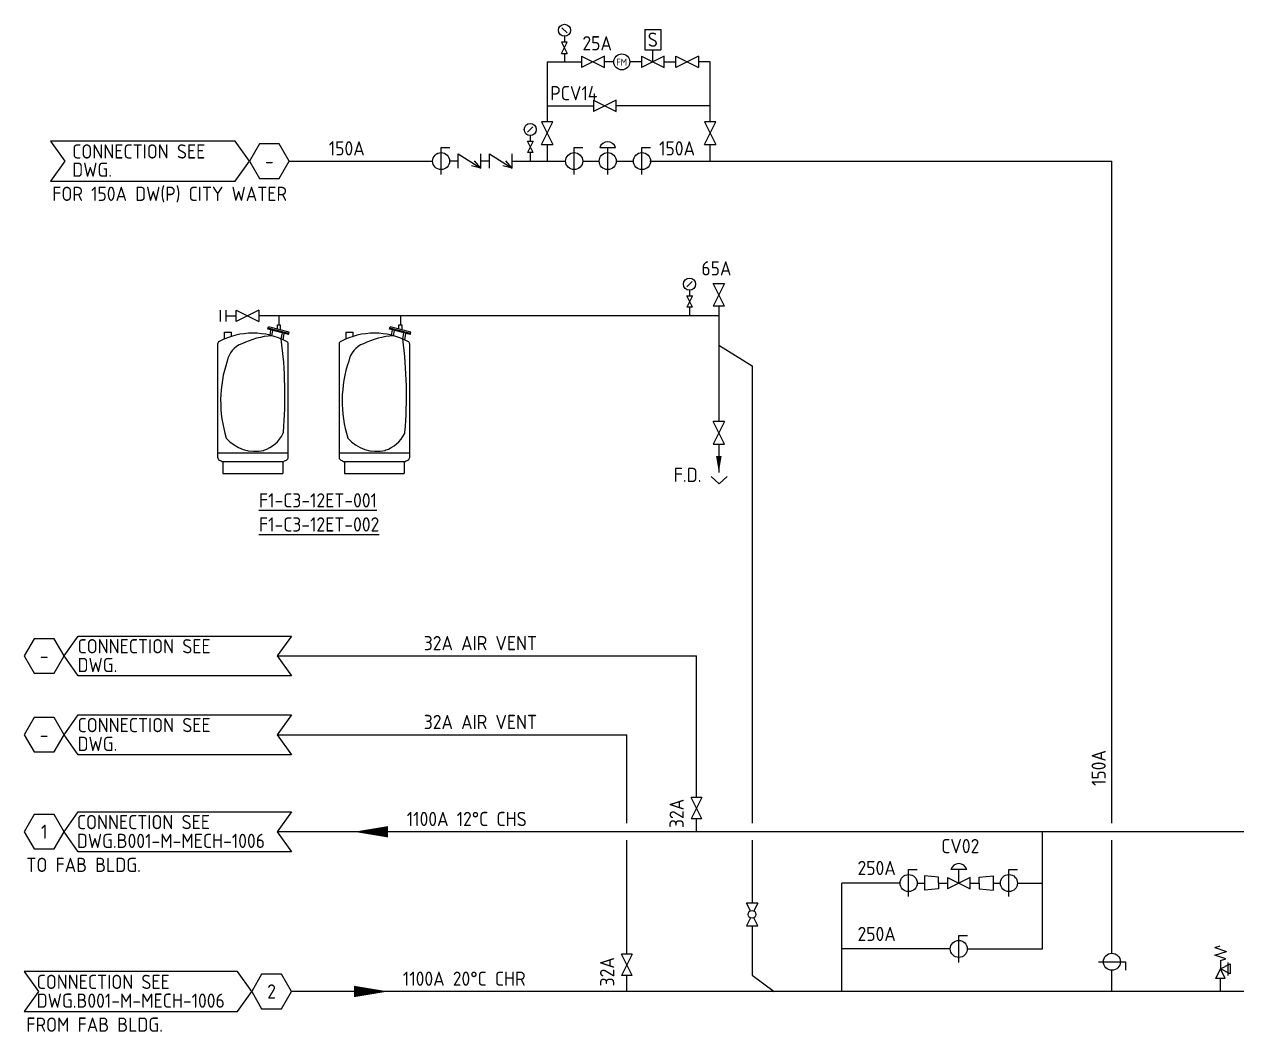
# Model space of a CAD drawing. Header units: millimetres. Extents: x 94 to 1762, y -982 to 1408.
# Drawn here: x 94.4 to 307.6, y 88.2 to 265.4 of the extents above; entities that cross this region are included whole.
import ezdxf
from ezdxf.enums import TextEntityAlignment as Align

# ---------------------------------------------------------------- set-up
doc = ezdxf.new("R2010")
doc.units = ezdxf.units.MM
doc.header["$LTSCALE"] = 10
for name, color, linetype in [('DETL-TXT', 4, 'Continuous'), ('M-CWTR-9PIPE-R', 110, 'Continuous'), ('M-CWTR-9PIPE-S', 200, 'Continuous'), ('M-CWTR-PIPE-R', 110, 'Continuous'), ('M-CWTR-TEXT', 3, 'Continuous'), ('M-CWTR-TEXT-eq', 4, 'Continuous'), ('M-CWTR-VAVE', 2, 'Continuous'), ('M-HVAC-EQPM', 22, 'Continuous')]:
    doc.layers.add(name, color=color, linetype=linetype)
doc.styles.add('AA-TXT', font='isocp.shx', dxfattribs={"width": 0.8, "bigfont": 'chineset.shx'})

msp = doc.modelspace()

# ---------------------------------------------------------------- linework, layer by layer
at = {"layer": 'DETL-TXT'}
for points in [[(134, 241.3), (131.5, 244.8), (99, 244.8), (101.5, 241.3), (99, 237.8), (131.5, 237.8), (134, 241.3)], [(101.39, 154.28), (103.89, 157.78), (141.39, 157.78), (138.89, 154.28), (141.39, 150.78), (103.89, 150.78), (101.39, 154.28)], [(101.39, 140.41), (103.89, 143.91), (141.39, 143.91), (138.89, 140.41), (141.39, 136.91), (103.89, 136.91), (101.39, 140.41)], [(101.39, 123.35), (103.89, 126.85), (141.39, 126.85), (138.89, 123.35), (141.39, 119.85), (103.89, 119.85), (101.39, 123.35)], [(134.39, 95.26), (131.89, 98.76), (94.39, 98.76), (96.89, 95.26), (94.39, 91.76), (131.89, 91.76), (134.39, 95.26)]]:
    msp.add_lwpolyline(points, dxfattribs=at)
for points in [[(134, 241.3), (135.75, 238.27), (139.25, 238.27), (141, 241.3), (139.25, 244.34), (135.75, 244.34)], [(94.39, 154.28), (96.14, 151.25), (99.64, 151.25), (101.39, 154.28), (99.64, 157.31), (96.14, 157.31)], [(94.39, 140.41), (96.14, 137.38), (99.64, 137.38), (101.39, 140.41), (99.64, 143.44), (96.14, 143.44)], [(94.39, 123.35), (96.14, 120.32), (99.64, 120.32), (101.39, 123.35), (99.64, 126.38), (96.14, 126.38)], [(134.39, 95.26), (136.14, 92.23), (139.64, 92.23), (141.39, 95.26), (139.64, 98.29), (136.14, 98.29)]]:
    msp.add_lwpolyline(points, close=True, dxfattribs=at)
at = {"layer": 'M-CWTR-9PIPE-R'}
for p, q in [((216.55, 208.92), (222.39, 205.31)), ((222.39, 205.31), (222.39, 124.85)), ((222.39, 121.85), (222.39, 110.82)), ((222.39, 106.82), (222.39, 98.13)), ((222.39, 98.13), (226.3, 95.26)), ((344.24, 95.26), (141.39, 95.26))]:
    msp.add_line(p, q, dxfattribs=at)
at = {"layer": 'M-CWTR-9PIPE-S'}
msp.add_line((330.37, 123.35), (138.89, 123.35), dxfattribs=at)
at = {"layer": 'M-CWTR-PIPE-R'}
for p, q in [((186.38, 258.74), (192.41, 258.74)), ((186.38, 258.74), (186.38, 248.23)), ((198.07, 258.74), (196.41, 258.74)), ((202.93, 258.74), (200.88, 258.74)), ((206.93, 258.74), (208.97, 258.74)), ((215.02, 258.74), (212.97, 258.74)), ((215.02, 248.23), (215.02, 258.74)), ((186.38, 251.01), (194.5, 251.01)), ((215.02, 251.01), (198.5, 251.01)), ((186.38, 244.23), (186.38, 241.3)), ((215.02, 241.3), (215.02, 244.23)), ((141, 241.3), (166.2, 241.3)), ((170.7, 241.3), (169.2, 241.3)), ((176.2, 241.3), (174.7, 241.3)), ((180.2, 241.3), (189.48, 241.3)), ((180.2, 241.3), (189.6, 241.3)), ((192.6, 241.3), (195.5, 241.3)), ((198.5, 241.3), (201.53, 241.3)), ((204.41, 241.3), (285.68, 241.3)), ((285.68, 124.85), (285.68, 241.3)), ((216.55, 215.77), (216.55, 195.5)), ((129.93, 214.09), (131.65, 214.09)), ((216.55, 214.09), (135.66, 214.09)), ((139.17, 214.09), (139.17, 212.48)), ((160.54, 214.09), (160.54, 212.48)), ((216.55, 191.5), (216.55, 186.51)), ((215.18, 185.86), (216.6, 184.57)), ((218.03, 185.86), (216.6, 184.57)), ((138.89, 154.28), (212.6, 154.28)), ((212.6, 129.39), (212.6, 154.28)), ((138.89, 140.41), (200.38, 140.41)), ((200.38, 124.85), (200.38, 140.41)), ((212.6, 123.35), (212.6, 125.64)), ((200.38, 101.85), (200.38, 121.85)), ((273.49, 102.74), (273.49, 123.35)), ((285.68, 101.99), (285.68, 121.85)), ((255.19, 115.34), (252.69, 115.59)), ((252.69, 115.59), (252.69, 113.08)), ((255.19, 114.33), (255.19, 115.34)), ((262.31, 115.34), (264.82, 115.59)), ((262.31, 114.33), (262.31, 115.34)), ((264.82, 115.59), (264.82, 113.08)), ((248.43, 114.33), (238.15, 114.33)), ((238.15, 95.26), (238.15, 114.33)), ((251.43, 114.33), (252.69, 114.33)), ((255.19, 113.33), (252.69, 113.08)), ((255.19, 114.33), (256.75, 114.33)), ((255.19, 114.33), (255.19, 113.33)), ((260.75, 114.33), (262.31, 114.33)), ((262.31, 114.33), (262.31, 113.33)), ((262.31, 113.33), (264.82, 113.08)), ((264.82, 114.33), (266.07, 114.33)), ((269.07, 114.33), (273.49, 114.33)), ((222.09, 109.43), (221.39, 110.82)), ((223.39, 110.82), (221.39, 110.82)), ((223.39, 110.82), (222.7, 109.43)), ((222.09, 108.21), (221.39, 106.82)), ((221.39, 106.82), (223.39, 106.82)), ((223.39, 106.82), (222.7, 108.21)), ((257.25, 102.74), (238.15, 102.74)), ((260.25, 102.74), (273.49, 102.74)), ((200.38, 95.26), (200.38, 98.1)), ((285.68, 95.26), (285.68, 98.99))]:
    msp.add_line(p, q, dxfattribs=at)
for points in [[(216.55, 186.51, 0, 0.972, 0), (216.55, 189.42, 0, 0, 0)], [(152.39, 123.35, 0, 2, 0), (158.39, 123.35, 0, 0, 0)], [(158.39, 95.26, 0, 2, 0), (152.39, 95.26, 0, 0, 0)]]:
    msp.add_lwpolyline(points, format="xyseb", dxfattribs=at)
msp.add_circle((222.39, 108.82), 0.681, dxfattribs=at)
at = {"layer": 'M-CWTR-VAVE'}
for p, q in [((189.86, 263.85), (188.94, 264.77)), ((203.54, 264.43), (206.32, 264.43)), ((203.54, 264.43), (203.54, 260.9)), ((206.32, 264.43), (206.32, 260.9)), ((189.4, 263.25), (189.4, 262.25)), ((188.9, 262.25), (189.9, 260.25)), ((188.9, 260.25), (189.9, 262.25)), ((189.9, 262.25), (188.9, 262.25)), ((188.9, 260.25), (189.9, 260.25)), ((189.4, 260.25), (189.4, 258.74)), ((203.54, 260.9), (206.32, 260.9)), ((204.93, 258.74), (204.93, 260.9)), ((192.41, 259.74), (196.41, 257.74)), ((196.41, 259.74), (192.41, 257.74)), ((192.41, 259.74), (192.41, 257.74)), ((196.41, 257.74), (196.41, 259.74)), ((202.93, 259.74), (202.93, 257.74)), ((206.93, 259.74), (202.93, 257.74)), ((202.93, 259.74), (206.93, 257.74)), ((206.93, 257.74), (206.93, 259.74)), ((208.97, 257.74), (208.97, 259.74)), ((208.97, 259.74), (212.97, 257.74)), ((212.97, 259.74), (208.97, 257.74)), ((212.97, 259.74), (212.97, 257.74)), ((194.5, 252.01), (194.5, 250.01)), ((198.5, 252.01), (194.5, 250.01)), ((194.5, 252.01), (198.5, 250.01)), ((198.5, 250.01), (198.5, 252.01)), ((187.38, 248.23), (185.38, 248.23)), ((185.38, 248.23), (187.38, 244.23)), ((185.38, 244.23), (187.38, 248.23)), ((216.02, 248.23), (214.02, 248.23)), ((214.02, 248.23), (216.02, 244.23)), ((214.02, 244.23), (216.02, 248.23)), ((182.92, 246.41), (183.84, 247.33)), ((183.38, 245.81), (183.38, 244.81)), ((167.7, 238.93), (167.7, 243.68)), ((167.7, 243.68), (169.21, 243.68)), ((182.88, 244.81), (183.88, 244.81)), ((183.88, 242.81), (182.88, 244.81)), ((183.88, 244.81), (182.88, 242.81)), ((185.38, 244.23), (187.38, 244.23)), ((191.1, 238.93), (191.1, 243.68)), ((191.1, 243.68), (192.6, 243.68)), ((195.61, 243.68), (198.39, 243.68)), ((197, 238.93), (197, 243.68)), ((203.03, 238.93), (203.03, 243.68)), ((203.03, 243.68), (204.53, 243.68)), ((214.02, 244.23), (216.02, 244.23)), ((170.7, 240.05), (170.7, 242.56)), ((170.7, 242.56), (174.7, 240.05)), ((174.7, 240.05), (173.59, 241.34)), ((174.7, 240.05), (174.7, 242.56)), ((176.2, 242.56), (180.2, 240.05)), ((176.2, 240.05), (176.2, 242.56)), ((180.2, 240.05), (179.09, 241.34)), ((180.2, 240.05), (180.2, 242.56)), ((183.88, 242.81), (182.88, 242.81)), ((183.38, 242.81), (183.38, 241.3)), ((174.7, 240.05), (173.06, 240.49)), ((180.2, 240.05), (178.56, 240.49)), ((210.93, 219.2), (211.85, 220.12)), ((217.55, 219.77), (215.55, 215.77)), ((217.55, 215.77), (215.55, 219.77)), ((215.55, 219.77), (217.55, 219.77)), ((210.89, 217.6), (211.89, 217.6)), ((211.89, 215.6), (210.89, 217.6)), ((211.89, 217.6), (210.89, 215.6)), ((211.39, 218.6), (211.39, 217.6)), ((211.89, 215.6), (210.89, 215.6)), ((211.39, 215.6), (211.39, 214.09)), ((217.55, 215.77), (215.55, 215.77)), ((128.93, 213.09), (128.93, 215.09)), ((129.93, 213.09), (129.93, 215.09)), ((131.65, 215.09), (135.66, 213.09)), ((135.66, 215.09), (131.65, 213.09)), ((131.65, 213.09), (131.65, 215.09)), ((135.66, 215.09), (135.66, 213.09)), ((217.55, 195.5), (215.55, 195.5)), ((217.55, 195.5), (215.55, 191.5)), ((217.55, 191.5), (215.55, 195.5)), ((215.55, 191.5), (217.55, 191.5)), ((213.53, 129.39), (211.66, 129.39)), ((213.53, 129.39), (211.66, 125.64)), ((213.53, 125.64), (211.66, 129.39)), ((213.53, 125.64), (211.66, 125.64)), ((249.93, 116.7), (251.43, 116.7)), ((249.93, 111.96), (249.93, 116.7)), ((256.75, 115.33), (256.75, 113.33)), ((260.75, 115.33), (256.75, 113.33)), ((256.75, 115.33), (260.75, 113.33)), ((260.14, 116.7), (257.36, 116.7)), ((258.75, 114.33), (258.75, 116.7)), ((260.75, 113.33), (260.75, 115.33)), ((267.57, 116.7), (269.08, 116.7)), ((267.57, 111.96), (267.57, 116.7)), ((258.75, 105.11), (260.26, 105.11)), ((258.75, 100.37), (258.75, 105.11)), ((303.79, 102.97), (304.74, 103.26)), ((303.79, 102.97), (305.85, 102.32)), ((201.31, 101.85), (199.44, 101.85)), ((201.31, 101.85), (199.44, 98.1)), ((201.31, 98.1), (199.44, 101.85)), ((283.31, 100.49), (288.05, 100.49)), ((288.05, 100.49), (288.05, 98.99)), ((303.79, 101.66), (305.85, 102.32)), ((305.72, 100.99), (303.79, 101.66)), ((304.76, 100.71), (305.72, 100.99)), ((304.76, 100.71), (304.76, 99.25)), ((306.05, 100.33), (306.05, 98.1)), ((201.31, 98.1), (199.44, 98.1)), ((304.76, 99.25), (303.9, 97.53)), ((304.76, 99.25), (306.48, 100.11)), ((305.62, 97.53), (304.76, 99.25)), ((306.48, 98.39), (304.76, 99.25)), ((306.48, 100.11), (306.48, 98.39)), ((305.62, 97.53), (303.9, 97.53)), ((304.76, 95.26), (304.76, 97.53))]:
    msp.add_line(p, q, dxfattribs=at)
for centre, radius in [((189.4, 264.31), 1.06), ((199.48, 258.75), 1.4), ((183.38, 246.87), 1.06), ((167.7, 241.3), 1.5), ((191.1, 241.3), 1.5), ((197, 241.3), 1.5), ((203.03, 241.3), 1.5), ((211.39, 219.66), 1.06), ((249.93, 114.33), 1.5), ((267.57, 114.33), 1.5), ((258.75, 102.74), 1.5), ((285.68, 100.49), 1.5)]:
    msp.add_circle(centre, radius, dxfattribs=at)
for centre in [(197, 243.26), (258.75, 116.29)]:
    msp.add_arc(centre, 1.45, 16.4573, 163.5427, dxfattribs=at)
at = {"layer": 'M-HVAC-EQPM'}
for p, q in [((129.61, 211.22), (130.84, 211.22)), ((129.61, 210.03), (129.61, 211.22)), ((130.84, 210.48), (130.84, 211.22)), ((137.25, 211.77), (137.35, 212.15)), ((140.88, 210.83), (137.25, 211.77)), ((137.3, 211.96), (140.93, 211.02)), ((140.98, 211.21), (137.35, 212.15)), ((137.61, 210.69), (137.77, 211.63)), ((137.96, 210.6), (138.13, 211.54)), ((138.92, 212.48), (139.42, 212.48)), ((138.92, 211.81), (138.92, 212.48)), ((139.42, 212.48), (139.41, 211.68)), ((139.59, 210.03), (139.78, 211.11)), ((140.88, 210.83), (140.98, 211.21)), ((150.98, 211.22), (152.21, 211.22)), ((150.98, 210.03), (150.98, 211.22)), ((152.21, 210.48), (152.21, 211.22)), ((158.62, 211.77), (158.72, 212.15)), ((162.26, 210.83), (158.62, 211.77)), ((158.67, 211.96), (162.31, 211.02)), ((162.36, 211.21), (158.72, 212.15)), ((158.98, 210.69), (159.15, 211.63)), ((159.33, 210.6), (159.5, 211.54)), ((160.29, 212.48), (160.79, 212.48)), ((160.29, 211.81), (160.29, 212.48)), ((160.79, 212.48), (160.78, 211.68)), ((160.96, 210.03), (161.15, 211.11)), ((162.26, 210.83), (162.36, 211.21)), ((128.4, 209.11), (128.4, 189.22)), ((139.94, 209.88), (140.13, 210.96)), ((140.8, 189.22), (140.8, 209.11)), ((149.77, 209.11), (149.77, 189.22)), ((161.31, 209.88), (161.5, 210.96)), ((162.18, 189.22), (162.18, 209.11)), ((140.8, 189.94), (128.4, 189.94)), ((162.18, 189.94), (149.77, 189.94)), ((129.34, 188.41), (129.34, 186.38)), ((139.86, 188.41), (129.34, 188.41)), ((139.86, 188.41), (139.86, 186.38)), ((150.71, 188.41), (150.71, 186.38)), ((161.23, 188.41), (150.71, 188.41)), ((161.23, 188.41), (161.23, 186.38)), ((129.34, 186.38), (139.86, 186.38)), ((150.71, 186.38), (161.23, 186.38))]:
    msp.add_line(p, q, dxfattribs=at)
for centre, radius, start, end in [((128.96, 209.11), 0.555, 117.4771, 180), ((134.6, 198.25), 12.79, 62.5229, 117.4771), ((134.1, 205.35), 4.09, 110.5639, 169.0542), ((139.1, 195.71), 14.93, 94.3722, 115.5587), ((64.55, 200.09), 75.69, 355.0928, 7.5485), ((140.25, 209.11), 0.555, 0, 62.5229), ((150.33, 209.11), 0.555, 117.4771, 180), ((155.97, 198.25), 12.79, 62.5229, 117.4771), ((155.47, 205.35), 4.09, 110.5639, 169.0542), ((160.47, 195.71), 14.93, 94.3722, 115.5587), ((85.93, 200.09), 75.69, 355.0928, 7.5485), ((161.62, 209.11), 0.555, 0, 62.5229), ((151.02, 199.09), 22.09, 161.4324, 197.0923), ((172.39, 199.09), 22.09, 161.4324, 197.0923), ((135.03, 197.06), 6.8, 221.0844, 282.7036), ((134.68, 195.98), 5.84, 288.3773, 333.2584), ((139.24, 193.68), 0.729, 333.2584, 355.0928), ((156.4, 197.06), 6.8, 221.0844, 282.7036), ((156.05, 195.98), 5.84, 288.3773, 333.2584), ((160.62, 193.68), 0.729, 333.2584, 355.0928), ((128.96, 189.22), 0.555, 180, 242.5229), ((134.6, 200.07), 12.79, 242.5229, 245.7207), ((134.6, 200.07), 12.79, 294.2793, 297.4771), ((140.25, 189.22), 0.555, 297.4771, 0), ((150.33, 189.22), 0.555, 180, 242.5229), ((155.97, 200.07), 12.79, 242.5229, 245.7207), ((155.97, 200.07), 12.79, 294.2793, 297.4771), ((161.62, 189.22), 0.555, 297.4771, 0)]:
    msp.add_arc(centre, radius, start, end, dxfattribs=at)

# ---------------------------------------------------------------- texts
at = {"layer": 'DETL-TXT', "style": 'AA-TXT'}
for s, p in [('CONNECTION SEE', (102.82, 241.75)), ('DWG. ', (102.82, 238.54)), ('FOR 150A DW(P) CITY WATER', (99.32, 234.3)), ('CONNECTION SEE', (103.76, 154.73)), ('DWG. ', (103.76, 151.43)), ('CONNECTION SEE', (103.76, 140.86)), ('DWG. ', (103.76, 137.56)), ('CONNECTION SEE', (103.64, 123.8)), ('DWG.B001-M-MECH-1006', (103.64, 120.5)), ('TO FAB BLDG.', (94.76, 116.28)), ('CONNECTION SEE', (96.57, 95.7)), ('DWG.B001-M-MECH-1006', (96.57, 92.4)), ('FROM FAB BLDG.', (94.76, 88.18))]:
    msp.add_text(s, height=2.5, dxfattribs=at).set_placement(p)
for s, p in [('-', (137.5, 241.3)), ('-', (97.89, 154.28)), ('-', (97.89, 140.41)), ('1', (97.89, 123.35)), ('2', (137.89, 95.26))]:
    msp.add_text(s, height=2.5, dxfattribs=at).set_placement(p, align=Align.MIDDLE)
at = {"layer": 'M-CWTR-PIPE-R', "style": 'AA-TXT'}
for s, p in [('CV02', (255.65, 119.58)), ('250A', (240.94, 115.73)), ('250A', (240.94, 104.13))]:
    msp.add_text(s, height=2.5, dxfattribs=at).set_placement(p)
at = {"layer": 'M-CWTR-TEXT', "style": 'AA-TXT'}
for s, p in [('25A', (192.56, 260.78)), ('PCV14', (186.89, 252)), ('150A', (147.95, 242.3)), ('150A', (206.04, 242.3)), ('65A', (213.48, 221.2)), ('F.D.', (208.62, 184.87)), ('32A AIR VENT', (164.66, 155.28)), ('32A AIR VENT', (164.66, 141.41)), ('1100A 12%%DC CHS', (161.67, 124.35)), ('1100A 20%%DC CHR', (160.98, 96.26))]:
    msp.add_text(s, height=2.5, dxfattribs=at).set_placement(p)
for s, p in [('150A', (284.59, 131.4)), ('32A', (210.37, 124)), ('32A', (198.15, 96.16))]:
    msp.add_text(s, height=2.5, rotation=90, dxfattribs=at).set_placement(p)
at = {"layer": 'M-CWTR-TEXT-eq', "style": 'AA-TXT'}
for s, p in [('%%UF1-C3-12ET-001', (135.67, 180.39)), ('%%UF1-C3-12ET-002', (135.67, 176.15))]:
    msp.add_text(s, height=2.5, dxfattribs=at).set_placement(p)
at = {"layer": 'M-CWTR-VAVE', "style": 'AA-TXT'}
msp.add_text('S', height=2.5, dxfattribs=at).set_placement((204.93, 262.66), align=Align.MIDDLE_CENTER)
msp.add_text('FM', height=1.25, dxfattribs=at).set_placement((199.44, 258.69), align=Align.MIDDLE)

doc.saveas('drawing.dxf')
